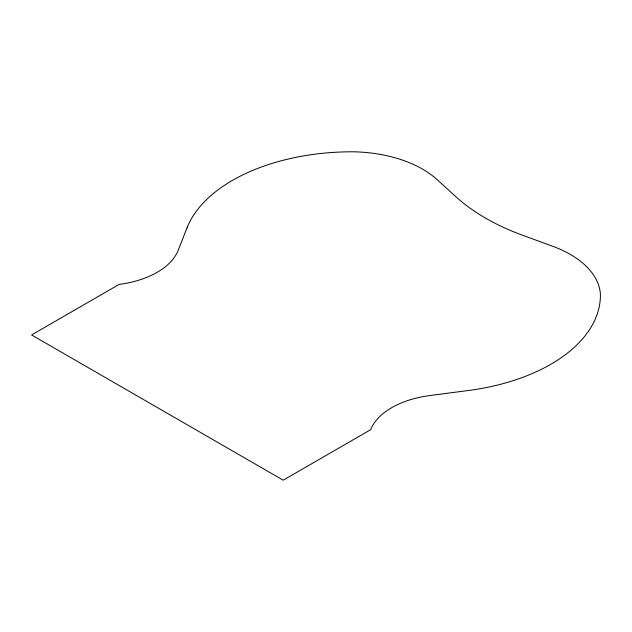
<?xml version="1.0" encoding="UTF-8"?>
<svg xmlns="http://www.w3.org/2000/svg" width="632" height="632" viewBox="0 0 632 632"><rect width="100%" height="100%" fill="white"/><g stroke="black" fill="none" stroke-linecap="round" stroke-linejoin="round"><path stroke-width="0.95" d="M187.025 227.844L178.137 250.414A78.171 45.133 0 0 1 119.108 284.424L31.6 334.944L283.183 480.194L370.692 429.673A78.171 45.133 0 0 1 429.602 395.593L468.691 390.458A169.281 97.739 0 0 0 600.4 293.896A103.024 59.479 0 0 0 552.629 246.243L522.735 235.309A216.571 125.033 0 0 1 455.767 196.639L436.823 179.385A103.024 59.479 0 0 0 354.283 151.806A169.281 97.739 0 0 0 187.025 227.844"/></g></svg>
